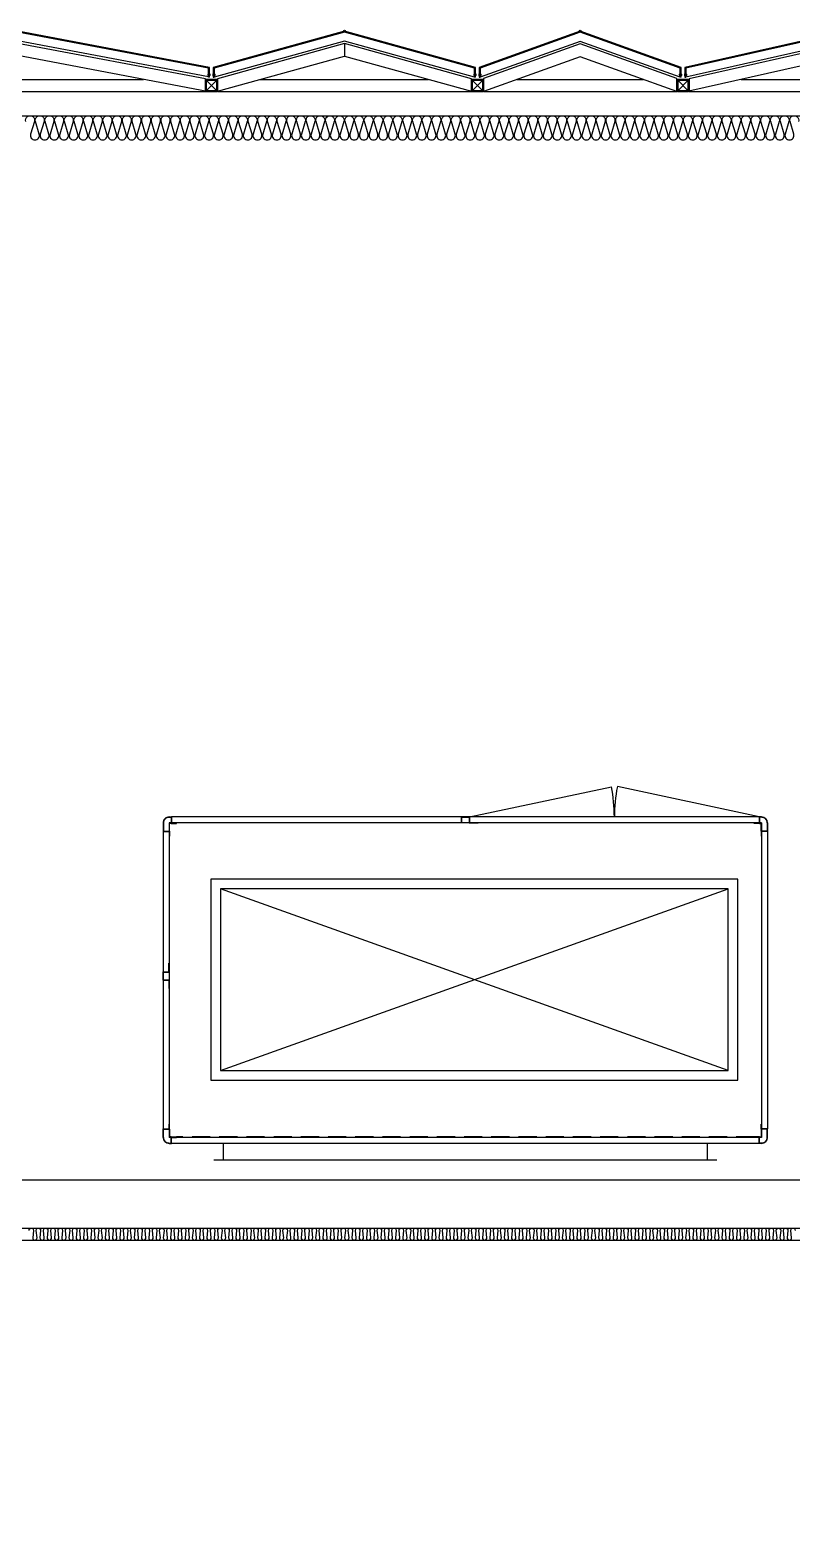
# Model space of a CAD drawing. Header units: millimetres. Extents: x -95754 to 177808, y 34455 to 150605.
# Drawn here: x 138054 to 141204, y 143240 to 149459 of the extents above; entities that cross this region are included whole.
import ezdxf

# ---------------------------------------------------------------- set-up
doc = ezdxf.new("R2010")
doc.units = ezdxf.units.MM
doc.header["$LTSCALE"] = 300
doc.linetypes.add('HID', pattern=[2.8, 1.8, -1])
doc.linetypes.add('HIDDEN', pattern=[0.375, 0.25, -0.125])
for name, color, linetype in [('6FIN', 6, 'Continuous'), ('A-ETC-기계', 253, 'Continuous'), ('A-WALL-D', 7, 'Continuous'), ('A-하지철물', 55, 'Continuous'), ('alucobond', 4, 'Continuous'), ('ISL', 251, 'Continuous'), ('mold', 4, 'Continuous'), ('SHEET', 6, 'Continuous')]:
    doc.layers.add(name, color=color, linetype=linetype)

# ---------------------------------------------------------------- blocks, each defined once
blk = doc.blocks.new('EX-1600')
at = {"layer": '6FIN', "elevation": 0}
for points in [[(3.2, 204.1), (46.8, 204.1, 0.414214), (50, 207.3), (50, 250.9, 0.414214), (46.8, 254.1), (3.2, 254.1, 0.414214), (0, 250.9), (0, 207.3, 0.414214)], [(1646.8, 204.1), (1603.2, 204.1, -0.414214), (1600, 207.3), (1600, 250.9, -0.414214), (1603.2, 254.1), (1646.8, 254.1, -0.414214), (1650, 250.9), (1650, 207.3, -0.414214)]]:
    blk.add_lwpolyline(points, format="xyb", close=True, dxfattribs=at)
at = {"layer": 'A-하지철물'}
for p, q in [((1600, 254.1), (50, 254.1)), ((1344, 204.1), (306, 204.1))]:
    blk.add_line(p, q, dxfattribs=at)
at = {"layer": 'A-하지철물', "elevation": 0}
for points in [[(41.9, 254.1), (825, 105.8), (1608.1, 254.1)], [(50, 204.1), (50, 201.6), (825, 55), (1600, 201.6), (1600, 204.1)]]:
    blk.add_lwpolyline(points, dxfattribs=at)
at = {"layer": 'A-하지철물'}
blk.add_circle((825, 4.1), 4.07, dxfattribs=at)
at = {"layer": 'alucobond', "color": 251, "linetype": 'HID', "ltscale": 10}
for p, q in [((31.5, 182.4), (31.5, 187.8)), ((32, 189.3), (32.5, 189.3)), ((32.5, 180.9), (32.5, 189.3)), ((38, 182.7), (38, 187.4)), ((39.5, 182.7), (39.5, 187.4)), ((1610.5, 182.7), (1610.5, 187.4)), ((1612, 182.7), (1612, 187.4)), ((1617.5, 180.9), (1617.5, 189.3)), ((1618, 189.3), (1617.5, 189.3)), ((1618.5, 182.4), (1618.5, 187.8)), ((30.2, 185.1), (41.5, 185.1)), ((31.5, 186.6), (39.5, 186.6)), ((31.5, 183.6), (39.5, 183.6)), ((32, 180.9), (32.5, 180.9)), ((1619.8, 185.1), (1608.5, 185.1)), ((1618.5, 186.6), (1610.5, 186.6)), ((1618.5, 183.6), (1610.5, 183.6)), ((1618, 180.9), (1617.5, 180.9))]:
    blk.add_line(p, q, dxfattribs=at)
at = {"layer": 'alucobond'}
for p, q in [((32.5, 195.1), (36.5, 195.1)), ((1617.5, 195.1), (1613.5, 195.1))]:
    blk.add_line(p, q, dxfattribs=at)
at = {"layer": 'alucobond', "color": 251, "linetype": 'HID', "ltscale": 10}
for points in [[(32, 189.3), (31.5, 187.8)], [(32, 180.9), (31.5, 182.4)]]:
    blk.add_lwpolyline(points, dxfattribs=at)
at = {"layer": 'alucobond', "elevation": 0}
for points in [[(32.5, 195.1), (32.5, 154.1), (825, 4.1), (1617.5, 154.1), (1617.5, 195.1)], [(36.5, 195.1), (36.5, 157.4), (825, 8.1), (1613.5, 157.4), (1613.5, 195.1)]]:
    blk.add_lwpolyline(points, dxfattribs=at)
at = {"layer": 'alucobond', "color": 251, "linetype": 'HID', "ltscale": 10, "elevation": 0}
for points in [[(36.5, 194), (825, 44.8), (1613.5, 194)], [(1618, 189.3), (1618.5, 187.8)], [(1618, 180.9), (1618.5, 182.4)]]:
    blk.add_lwpolyline(points, dxfattribs=at)
at = {"layer": 'alucobond', "color": 251, "linetype": 'HID', "ltscale": 10}
blk.add_lwpolyline([(39.5, 186.6, -0.666667), (39.5, 183.6, -1.5)], format="xyb", dxfattribs=at)
at = {"layer": 'alucobond', "color": 251, "linetype": 'HID', "ltscale": 10, "elevation": 0}
blk.add_lwpolyline([(1610.5, 186.6, 0.666667), (1610.5, 183.6, 1.5)], format="xyb", dxfattribs=at)
at = {"layer": 'alucobond', "color": 251, "linetype": 'HID', "ltscale": 10}
for centre, start, end in [((38.7, 187.4), 0, 180), ((1611.3, 187.4), 0, 180), ((38.7, 182.7), 180, 0), ((1611.3, 182.7), 180, 0)]:
    blk.add_arc(centre, 0.75, start, end, dxfattribs=at)
at = {"layer": 'mold', "color": 4}
blk.add_lwpolyline([(25, 204.1), (25, 202.6)], dxfattribs=at)
at = {"layer": 'mold', "color": 4, "elevation": 0}
blk.add_lwpolyline([(1625, 204.1), (1625, 202.6)], dxfattribs=at)
at = {"layer": 'SHEET', "color": 8}
for p, q in [((46.8, 250.9), (3.2, 207.3)), ((3.2, 250.9), (46.8, 207.3)), ((1603.2, 250.9), (1646.8, 207.3)), ((1646.8, 250.9), (1603.2, 207.3))]:
    blk.add_line(p, q, dxfattribs=at)
at = {"layer": 'SHEET', "color": 8, "elevation": 0}
for points in [[(3.2, 207.3), (46.8, 207.3), (46.8, 250.9), (3.2, 250.9)], [(1646.8, 207.3), (1603.2, 207.3), (1603.2, 250.9), (1646.8, 250.9)]]:
    blk.add_lwpolyline(points, close=True, dxfattribs=at)
blk = doc.blocks.new('EX-1100')
at = {"layer": '6FIN', "elevation": 0}
for points in [[(3.2, 204.1), (46.8, 204.1, 0.414214), (50, 207.3), (50, 250.9, 0.414214), (46.8, 254.1), (3.2, 254.1, 0.414214), (0, 250.9), (0, 207.3, 0.414214)], [(1146.8, 204.1), (1103.2, 204.1, -0.414214), (1100, 207.3), (1100, 250.9, -0.414214), (1103.2, 254.1), (1146.8, 254.1, -0.414214), (1150, 250.9), (1150, 207.3, -0.414214)]]:
    blk.add_lwpolyline(points, format="xyb", close=True, dxfattribs=at)
at = {"layer": 'A-하지철물'}
for p, q in [((1100, 254.1), (50, 254.1)), ((923.1, 204.1), (226.9, 204.1)), ((575, 55.9), (575, 107.8))]:
    blk.add_line(p, q, dxfattribs=at)
at = {"layer": 'A-하지철물', "elevation": 0}
blk.add_lwpolyline([(1100, 201.1), (1100, 253), (575, 107.8), (50, 253), (50, 201.1), (575, 55.9)], close=True, dxfattribs=at)
at = {"layer": 'A-하지철물'}
blk.add_circle((575, 4.1), 4.07, dxfattribs=at)
at = {"layer": 'alucobond', "color": 251, "linetype": 'HID', "ltscale": 10}
for p, q in [((31.5, 182.4), (31.5, 187.8)), ((32, 189.3), (32.5, 189.3)), ((32.5, 180.9), (32.5, 189.3)), ((38, 182.7), (38, 187.4)), ((39.5, 182.7), (39.5, 187.4)), ((1110.5, 182.7), (1110.5, 187.4)), ((1112, 182.7), (1112, 187.4)), ((1117.5, 180.9), (1117.5, 189.3)), ((1118, 189.3), (1117.5, 189.3)), ((1118.5, 182.4), (1118.5, 187.8)), ((30.2, 185.1), (41.5, 185.1)), ((31.5, 186.6), (39.5, 186.6)), ((31.5, 183.6), (39.5, 183.6)), ((32, 180.9), (32.5, 180.9)), ((1119.8, 185.1), (1108.5, 185.1)), ((1118.5, 186.6), (1110.5, 186.6)), ((1118.5, 183.6), (1110.5, 183.6)), ((1118, 180.9), (1117.5, 180.9))]:
    blk.add_line(p, q, dxfattribs=at)
at = {"layer": 'alucobond'}
for p, q in [((32.5, 195.1), (36.5, 195.1)), ((1117.5, 195.1), (1113.5, 195.1))]:
    blk.add_line(p, q, dxfattribs=at)
at = {"layer": 'alucobond', "color": 251, "linetype": 'HID', "ltscale": 10, "elevation": 0}
for points in [[(32, 189.3), (31.5, 187.8)], [(36.5, 194.5), (575, 45.6), (1113.5, 194.5)], [(1118, 189.3), (1118.5, 187.8)], [(32, 180.9), (31.5, 182.4)], [(1118, 180.9), (1118.5, 182.4)]]:
    blk.add_lwpolyline(points, dxfattribs=at)
at = {"layer": 'alucobond', "elevation": 0}
for points in [[(32.5, 195.1), (32.5, 154.1), (575, 4.1), (1117.5, 154.1), (1117.5, 195.1)], [(36.5, 195.1), (36.5, 157.1), (575, 8.2), (1113.5, 157.1), (1113.5, 195.1)], [(1113.5, 195.1), (1113.5, 157.2)]]:
    blk.add_lwpolyline(points, dxfattribs=at)
at = {"layer": 'alucobond', "color": 251, "linetype": 'HID', "ltscale": 10, "elevation": 0}
for points in [[(39.5, 186.6, -0.666667), (39.5, 183.6, -1.5)], [(1110.5, 186.6, 0.666667), (1110.5, 183.6, 1.5)]]:
    blk.add_lwpolyline(points, format="xyb", dxfattribs=at)
at = {"layer": 'alucobond', "color": 251, "linetype": 'HID', "ltscale": 10}
for centre, start, end in [((38.7, 187.4), 0, 180), ((1111.3, 187.4), 0, 180), ((38.7, 182.7), 180, 0), ((1111.3, 182.7), 180, 0)]:
    blk.add_arc(centre, 0.75, start, end, dxfattribs=at)
at = {"layer": 'mold', "color": 4, "elevation": 0}
for points in [[(25, 204.1), (25, 202.6)], [(1125, 204.1), (1125, 202.6)]]:
    blk.add_lwpolyline(points, dxfattribs=at)
at = {"layer": 'SHEET', "color": 8}
for p, q in [((46.8, 250.9), (3.2, 207.3)), ((3.2, 250.9), (46.8, 207.3)), ((1103.2, 250.9), (1146.8, 207.3)), ((1146.8, 250.9), (1103.2, 207.3))]:
    blk.add_line(p, q, dxfattribs=at)
at = {"layer": 'SHEET', "color": 8, "elevation": 0}
for points in [[(3.2, 207.3), (46.8, 207.3), (46.8, 250.9), (3.2, 250.9)], [(1146.8, 207.3), (1103.2, 207.3), (1103.2, 250.9), (1146.8, 250.9)]]:
    blk.add_lwpolyline(points, close=True, dxfattribs=at)
blk = doc.blocks.new('EX-850-1')
at = {"layer": '6FIN', "elevation": 0}
for points in [[(3.2, 204.1), (46.8, 204.1, 0.414214), (50, 207.3), (50, 250.9, 0.414214), (46.8, 254.1), (3.2, 254.1, 0.414214), (0, 250.9), (0, 207.3, 0.414214)], [(896.8, 204.1), (853.2, 204.1, -0.414214), (850, 207.3), (850, 250.9, -0.414214), (853.2, 254.1), (896.8, 254.1, -0.414214), (900, 250.9), (900, 207.3, -0.414214)]]:
    blk.add_lwpolyline(points, format="xyb", close=True, dxfattribs=at)
at = {"layer": 'A-하지철물'}
for p, q in [((850, 254.1), (50, 254.1)), ((710.9, 204.1), (189.1, 204.1))]:
    blk.add_line(p, q, dxfattribs=at)
at = {"layer": 'A-하지철물', "elevation": 0}
for points in [[(49.9, 254.1), (450, 110.3), (850.1, 254.1)], [(50, 204.1), (50, 200.9), (450, 57.2), (850, 200.9), (850, 204.1)]]:
    blk.add_lwpolyline(points, dxfattribs=at)
at = {"layer": 'A-하지철물'}
blk.add_circle((450, 4.1), 4.07, dxfattribs=at)
at = {"layer": 'alucobond', "color": 251, "linetype": 'HID', "ltscale": 10}
for p, q in [((31.5, 182.4), (31.5, 187.8)), ((32, 189.3), (32.5, 189.3)), ((32.5, 180.9), (32.5, 189.3)), ((38, 182.7), (38, 187.4)), ((39.5, 182.7), (39.5, 187.4)), ((860.5, 182.7), (860.5, 187.4)), ((862, 182.7), (862, 187.4)), ((867.5, 180.9), (867.5, 189.3)), ((868, 189.3), (867.5, 189.3)), ((868.5, 182.4), (868.5, 187.8)), ((30.2, 185.1), (41.5, 185.1)), ((31.5, 186.6), (39.5, 186.6)), ((31.5, 183.6), (39.5, 183.6)), ((32, 180.9), (32.5, 180.9)), ((869.8, 185.1), (858.5, 185.1)), ((868.5, 186.6), (860.5, 186.6)), ((868.5, 183.6), (860.5, 183.6)), ((868, 180.9), (867.5, 180.9))]:
    blk.add_line(p, q, dxfattribs=at)
at = {"layer": 'alucobond'}
for p, q in [((32.5, 195.1), (36.5, 195.1)), ((867.5, 195.1), (863.5, 195.1))]:
    blk.add_line(p, q, dxfattribs=at)
at = {"layer": 'alucobond', "color": 251, "linetype": 'HID', "ltscale": 10}
for points in [[(32, 189.3), (31.5, 187.8)], [(868, 189.3), (868.5, 187.8)], [(32, 180.9), (31.5, 182.4)], [(868, 180.9), (868.5, 182.4)]]:
    blk.add_lwpolyline(points, dxfattribs=at)
at = {"layer": 'alucobond', "elevation": 0}
for points in [[(32.5, 195.1), (32.5, 154.1), (450, 4.1), (867.5, 154.1), (867.5, 195.1)], [(36.5, 195.1), (36.5, 156.9), (450, 8.3), (863.5, 156.9), (863.5, 195.1)]]:
    blk.add_lwpolyline(points, dxfattribs=at)
at = {"layer": 'alucobond', "color": 251, "linetype": 'HID', "ltscale": 10, "elevation": 0}
blk.add_lwpolyline([(36.5, 195.1), (450, 46.6), (863.5, 195.1)], dxfattribs=at)
at = {"layer": 'alucobond', "color": 251, "linetype": 'HID', "ltscale": 10}
for points in [[(39.5, 186.6, -0.666667), (39.5, 183.6, -1.5)], [(860.5, 186.6, 0.666667), (860.5, 183.6, 1.5)]]:
    blk.add_lwpolyline(points, format="xyb", dxfattribs=at)
for centre, start, end in [((38.7, 187.4), 0, 180), ((861.3, 187.4), 0, 180), ((38.7, 182.7), 180, 0), ((861.3, 182.7), 180, 0)]:
    blk.add_arc(centre, 0.75, start, end, dxfattribs=at)
at = {"layer": 'mold', "color": 4}
for points in [[(25, 204.1), (25, 202.6)], [(875, 204.1), (875, 202.6)]]:
    blk.add_lwpolyline(points, dxfattribs=at)
at = {"layer": 'SHEET', "color": 8}
for p, q in [((46.8, 250.9), (3.2, 207.3)), ((3.2, 250.9), (46.8, 207.3)), ((853.2, 250.9), (896.8, 207.3)), ((896.8, 250.9), (853.2, 207.3))]:
    blk.add_line(p, q, dxfattribs=at)
at = {"layer": 'SHEET', "color": 8, "elevation": 0}
for points in [[(3.2, 207.3), (46.8, 207.3), (46.8, 250.9), (3.2, 250.9)], [(896.8, 207.3), (853.2, 207.3), (853.2, 250.9), (896.8, 250.9)]]:
    blk.add_lwpolyline(points, close=True, dxfattribs=at)
blk = doc.blocks.new('EX-1350')
at = {"layer": '6FIN', "elevation": 0}
for points in [[(3.2, 204.1), (46.8, 204.1, 0.414214), (50, 207.3), (50, 250.9, 0.414214), (46.8, 254.1), (3.2, 254.1, 0.414214), (0, 250.9), (0, 207.3, 0.414214)], [(1396.8, 204.1), (1353.2, 204.1, -0.414214), (1350, 207.3), (1350, 250.9, -0.414214), (1353.2, 254.1), (1396.8, 254.1, -0.414214), (1400, 250.9), (1400, 207.3, -0.414214)]]:
    blk.add_lwpolyline(points, format="xyb", close=True, dxfattribs=at)
at = {"layer": 'A-하지철물'}
for p, q in [((1350, 254.1), (50, 254.1)), ((1133.9, 204.1), (266.1, 204.1))]:
    blk.add_line(p, q, dxfattribs=at)
at = {"layer": 'A-하지철물', "elevation": 0}
for points in [[(49.7, 252.7), (700, 106.6), (1350.3, 252.7)], [(50, 254.1), (50, 201.4), (700, 55.3), (1350, 201.4), (1350, 254.1)]]:
    blk.add_lwpolyline(points, dxfattribs=at)
at = {"layer": 'A-하지철물'}
blk.add_circle((700, 4.1), 4.07, dxfattribs=at)
at = {"layer": 'alucobond', "color": 251, "linetype": 'HID', "ltscale": 10}
for p, q in [((31.5, 182.4), (31.5, 187.8)), ((32, 189.3), (32.5, 189.3)), ((32.5, 180.9), (32.5, 189.3)), ((38, 182.7), (38, 187.4)), ((39.5, 182.7), (39.5, 187.4)), ((1360.5, 182.7), (1360.5, 187.4)), ((1362, 182.7), (1362, 187.4)), ((1367.5, 180.9), (1367.5, 189.3)), ((1368, 189.3), (1367.5, 189.3)), ((1368.5, 182.4), (1368.5, 187.8)), ((30.2, 185.1), (41.5, 185.1)), ((31.5, 186.6), (39.5, 186.6)), ((31.5, 183.6), (39.5, 183.6)), ((32, 180.9), (32.5, 180.9)), ((1369.8, 185.1), (1358.5, 185.1)), ((1368.5, 186.6), (1360.5, 186.6)), ((1368.5, 183.6), (1360.5, 183.6)), ((1368, 180.9), (1367.5, 180.9))]:
    blk.add_line(p, q, dxfattribs=at)
at = {"layer": 'alucobond'}
for p, q in [((32.5, 195.1), (36.5, 195.1)), ((1367.5, 195.1), (1363.5, 195.1))]:
    blk.add_line(p, q, dxfattribs=at)
at = {"layer": 'alucobond', "color": 251, "linetype": 'HID', "ltscale": 10, "elevation": 0}
for points in [[(32, 189.3), (31.5, 187.8)], [(36.5, 194.2), (700, 45.1), (1363.5, 194.2)], [(1368, 189.3), (1368.5, 187.8)], [(32, 180.9), (31.5, 182.4)], [(1368, 180.9), (1368.5, 182.4)]]:
    blk.add_lwpolyline(points, dxfattribs=at)
at = {"layer": 'alucobond', "elevation": 0}
for points in [[(32.5, 195.1), (32.5, 154.1), (700, 4.1), (1367.5, 154.1), (1367.5, 195.1)], [(36.5, 195.1), (36.5, 157.3), (700, 8.2), (1363.5, 157.3), (1363.5, 195.1)]]:
    blk.add_lwpolyline(points, dxfattribs=at)
at = {"layer": 'alucobond', "color": 251, "linetype": 'HID', "ltscale": 10, "elevation": 0}
for points in [[(39.5, 186.6, -0.666667), (39.5, 183.6, -1.5)], [(1360.5, 186.6, 0.666667), (1360.5, 183.6, 1.5)]]:
    blk.add_lwpolyline(points, format="xyb", dxfattribs=at)
at = {"layer": 'alucobond', "color": 251, "linetype": 'HID', "ltscale": 10}
for centre, start, end in [((38.7, 187.4), 0, 180), ((1361.3, 187.4), 0, 180), ((38.7, 182.7), 180, 0), ((1361.3, 182.7), 180, 0)]:
    blk.add_arc(centre, 0.75, start, end, dxfattribs=at)
at = {"layer": 'mold', "color": 4, "elevation": 0}
for points in [[(25, 204.1), (25, 202.6)], [(1375, 204.1), (1375, 202.6)]]:
    blk.add_lwpolyline(points, dxfattribs=at)
at = {"layer": 'SHEET', "color": 8}
for p, q in [((46.8, 250.9), (3.2, 207.3)), ((3.2, 250.9), (46.8, 207.3)), ((1353.2, 250.9), (1396.8, 207.3)), ((1396.8, 250.9), (1353.2, 207.3))]:
    blk.add_line(p, q, dxfattribs=at)
at = {"layer": 'SHEET', "color": 8, "elevation": 0}
for points in [[(3.2, 207.3), (46.8, 207.3), (46.8, 250.9), (3.2, 250.9)], [(1396.8, 207.3), (1353.2, 207.3), (1353.2, 250.9), (1396.8, 250.9)]]:
    blk.add_lwpolyline(points, close=True, dxfattribs=at)
blk = doc.blocks.new('A$C7EEB4B3A')
at = {"color": 0, "linetype": 'HIDDEN'}
for p, q in [((36.2, 25), (0, 25)), ((0, 25), (0, 23.8)), ((36.2, 1.2), (36.2, 25)), ((36.2, 1.2), (68.8, 1.2)), ((68.8, 1.2), (68.8, 25)), ((68.8, 25), (105, 25)), ((105, 25), (105, 23.8))]:
    blk.add_line(p, q, dxfattribs=at)
at = {"color": 0}
for p, q in [((35, 23.8), (0, 23.8)), ((35, 0), (35, 23.8)), ((35, 0), (70, 0)), ((70, 0), (70, 23.8)), ((70, 23.8), (105, 23.8))]:
    blk.add_line(p, q, dxfattribs=at)
blk = doc.blocks.new('G$C2C1B598D')
at = {"color": 0}
for p, q in [((-1040, 70), (1040, 70)), ((-1000, 0), (-1000, 70)), ((1000, 70), (1000, 0)), ((-1225, 0), (-1215, 0)), ((-1215, 0), (-1215, -25)), ((-1215, 0), (1215, 0)), ((-1040, 0), (1040, 0)), ((1225, 0), (1215, 0)), ((1215, 0), (1215, -25)), ((-1250, -25), (-1250, -60)), ((-1250, -60), (-1225, -60)), ((-1250, -1290.1), (-1250, -60)), ((-1225, -60), (-1225, -80)), ((-1215, -25), (-1195, -25)), ((1215, -25), (1195, -25)), ((1250, -60), (1225, -60)), ((1225, -60), (1225, -80)), ((1250, -25), (1250, -60)), ((1250, -1290.1), (1250, -60)), ((-1127.5, -262.1), (-1127.5, -1092.1)), ((1052.5, -262.1), (-1127.5, -262.1)), ((-1087.5, -302.1), (-1087.5, -1052.1)), ((-1087.5, -302.1), (1012.5, -1052.1)), ((1012.5, -302.1), (-1087.5, -1052.1)), ((1012.5, -302.1), (-1087.5, -302.1)), ((1012.5, -1052.1), (1012.5, -302.1)), ((1052.5, -1092.1), (1052.5, -262.1)), ((-1087.5, -1052.1), (1012.5, -1052.1)), ((-1127.5, -1092.1), (1052.5, -1092.1)), ((-1250, -1325.1), (-1250, -1290.1)), ((-1250, -1290.1), (-1225, -1290.1)), ((-1225, -1290.1), (-1225, -1270.1)), ((1225, -1290.1), (1225, -1270.1)), ((1250, -1290.1), (1225, -1290.1)), ((1250, -1325.1), (1250, -1290.1)), ((-1225, -1350.1), (-1215, -1350.1)), ((-1215, -1350.1), (-1215, -1325.1)), ((-1215, -1325.1), (-1195, -1325.1)), ((-1215, -1350.1), (1215, -1350.1)), ((1215, -1325.1), (1195, -1325.1)), ((1215, -1350.1), (1215, -1325.1)), ((1225, -1350.1), (1215, -1350.1))]:
    blk.add_line(p, q, dxfattribs=at)
at = {"color": 0, "linetype": 'HIDDEN'}
for p, q in [((-1248.4, -25), (-1248.4, -58.4)), ((-1248.4, -58.4), (-1223.4, -58.4)), ((-1225, -1.6), (-1216.6, -1.6)), ((-1223.4, -58.4), (-1223.4, -80)), ((-1216.6, -1.6), (-1216.6, -26.6)), ((-1216.6, -26.6), (-1195, -26.6)), ((-1195, -26.6), (-1195, -25)), ((-1195, -26.6), (1195, -26.6)), ((1195, -26.6), (1195, -25)), ((1216.6, -26.6), (1195, -26.6)), ((1225, -1.6), (1216.6, -1.6)), ((1216.6, -1.6), (1216.6, -26.6)), ((1248.4, -58.4), (1223.4, -58.4)), ((1223.4, -58.4), (1223.4, -80)), ((1248.4, -25), (1248.4, -58.4)), ((-1223.4, -80), (-1225, -80)), ((1223.4, -80), (1225, -80)), ((-1248.4, -1325.1), (-1248.4, -1291.7)), ((-1248.4, -1291.7), (-1223.4, -1291.7)), ((-1223.4, -1270.1), (-1225, -1270.1)), ((-1223.4, -1291.7), (-1223.4, -1270.1)), ((1223.4, -1291.7), (1223.4, -1270.1)), ((1223.4, -1270.1), (1225, -1270.1)), ((1248.4, -1291.7), (1223.4, -1291.7)), ((1248.4, -1325.1), (1248.4, -1291.7)), ((-1225, -1348.5), (-1216.6, -1348.5)), ((-1216.6, -1348.5), (-1216.6, -1323.5)), ((-1216.6, -1323.5), (-1195, -1323.5)), ((-1195, -1323.5), (-1195, -1325.1)), ((1216.6, -1323.5), (1195, -1323.5)), ((1195, -1323.5), (1195, -1325.1)), ((1216.6, -1348.5), (1216.6, -1323.5)), ((1225, -1348.5), (1216.6, -1348.5))]:
    blk.add_line(p, q, dxfattribs=at)
at = {"color": 0, "linetype": 'Continuous'}
for p, q in [((-1225, -1325.1), (-1225, -25)), ((-1225, -25), (1225, -25)), ((1225, -1325.1), (1225, -25)), ((-1225, -1325.1), (1225, -1325.1)), ((-1215, -1350.1), (-628.6, -1475.3)), ((-17.5, -1350), (-603.9, -1475.2))]:
    blk.add_line(p, q, dxfattribs=at)
at = {"color": 0, "linetype": 'ByBlock'}
for p, q in [((-1223.4, -58.4), (-1223.4, -26.6)), ((-1216.6, -26.6), (-1223.4, -26.6)), ((1216.6, -26.6), (1223.4, -26.6)), ((1223.4, -58.4), (1223.4, -26.6)), ((-1223.4, -1291.7), (-1223.4, -1323.5)), ((1223.4, -1291.7), (1223.4, -1323.5)), ((-1216.6, -1323.5), (-1223.4, -1323.5)), ((1216.6, -1323.5), (1223.4, -1323.5))]:
    blk.add_line(p, q, dxfattribs=at)
at = {"color": 0}
for centre, start, end in [((-1225, -25), 90, 180), ((1225, -25), 0, 90), ((-1225, -1325.1), 180, 270), ((1225, -1325.1), 270, 0)]:
    blk.add_arc(centre, 25, start, end, dxfattribs=at)
at = {"color": 0, "linetype": 'HIDDEN'}
for centre, start, end in [((-1225, -25), 90, 180.00287), ((1225, -25), 359.99713, 90), ((-1225, -1325.1), 179.99713, 270), ((1225, -1325.1), 270, 0.00287)]:
    blk.add_arc(centre, 23.4, start, end, dxfattribs=at)
at = {"color": 0, "linetype": 'Continuous'}
for centre, start, end in [((-1258.2, -1350.1), 348.75274, 0.00458), ((25.7, -1350), 179.99542, 191.24726)]:
    blk.add_arc(centre, 641.9, start, end, dxfattribs=at)
at = {"color": 0, "xscale": -1, "rotation": 89.99999999999997}
blk.add_blockref('A$C7EEB4B3A', (1250, -639.9), dxfattribs=at)
at = {"color": 0, "xscale": -1}
blk.add_blockref('A$C7EEB4B3A', (52.5, -1350.1), dxfattribs=at)
blk = doc.blocks.new('4F_기계장비')
at = {"layer": 'A-ETC-기계', "rotation": 180}
blk.add_blockref('G$C2C1B598D', (47300, -3750), dxfattribs=at)

msp = doc.modelspace()

# ---------------------------------------------------------------- linework, layer by layer
at = {"layer": 'A-WALL-D'}
for p, q in [((135353.6, 144705), (144953.6, 144705)), ((135353.6, 144505), (144953.6, 144505))]:
    msp.add_line(p, q, dxfattribs=at)
at = {"layer": 'ISL', "elevation": 0}
for points in [[(101753.6, 149105), (168578.6, 149105)], [(134903.6, 143240), (134903.6, 143455), (135403.6, 143455), (135403.6, 144455), (144903.6, 144455), (144903.6, 143455), (146203.6, 143455), (146203.6, 144455), (155703.6, 144455), (155703.6, 143455), (157003.6, 143455), (157003.6, 144455), (166503.6, 144455), (166503.6, 143455), (167503.6, 143455), (167503.6, 143240)]]:
    msp.add_lwpolyline(points, dxfattribs=at)
for points in [[(138036.2, 149080.8, -1.372593), (138071.5, 149080.8), (138056.2, 149029.3, 0.509267), (138073.9, 149005, 0.509267), (138091.5, 149029.3), (138076.2, 149080.8, -1.372593), (138111.5, 149080.8), (138096.2, 149029.3, 0.509267), (138113.9, 149005, 0.509267), (138131.5, 149029.3), (138116.2, 149080.8, -1.372593), (138151.5, 149080.8), (138136.2, 149029.3, 0.509267), (138153.9, 149005, 0.509267), (138171.5, 149029.3), (138156.2, 149080.8, -1.372593), (138191.5, 149080.8), (138176.2, 149029.3, 0.509267), (138193.9, 149005, 0.509267), (138211.5, 149029.3), (138196.2, 149080.8, -1.372593), (138231.5, 149080.8), (138216.2, 149029.3, 0.509267), (138233.9, 149005, 0.509267), (138251.5, 149029.3), (138236.2, 149080.8, -1.372593), (138271.5, 149080.8), (138256.2, 149029.3, 0.509267), (138273.9, 149005, 0.509267), (138291.5, 149029.3), (138276.2, 149080.8, -1.372593), (138311.5, 149080.8), (138296.2, 149029.3, 0.509267), (138313.9, 149005, 0.509267), (138331.5, 149029.3), (138316.2, 149080.8, -1.372593), (138351.5, 149080.8), (138336.2, 149029.3, 0.509267), (138353.9, 149005, 0.509267), (138371.5, 149029.3), (138356.2, 149080.8, -1.372593), (138391.5, 149080.8), (138376.2, 149029.3, 0.509267), (138393.9, 149005, 0.509267), (138411.5, 149029.3), (138396.2, 149080.8, -1.372593), (138431.5, 149080.8), (138416.2, 149029.3, 0.509267), (138433.9, 149005, 0.509267), (138451.5, 149029.3), (138436.2, 149080.8, -1.372593), (138471.5, 149080.8), (138456.2, 149029.3, 0.509267), (138473.9, 149005, 0.509267), (138491.5, 149029.3), (138476.2, 149080.8, -1.372593), (138511.5, 149080.8), (138496.2, 149029.3, 0.509267), (138513.9, 149005, 0.509267), (138531.5, 149029.3), (138516.2, 149080.8, -1.372593), (138551.5, 149080.8), (138536.2, 149029.3, 0.509267), (138553.9, 149005, 0.509267), (138571.5, 149029.3), (138556.2, 149080.8, -1.372593), (138591.5, 149080.8), (138576.2, 149029.3, 0.509267), (138593.9, 149005, 0.509267), (138611.5, 149029.3), (138596.2, 149080.8, -1.372593), (138631.5, 149080.8), (138616.2, 149029.3, 0.509267), (138633.9, 149005, 0.509267), (138651.6, 149029.3), (138636.2, 149080.8, -1.372593), (138671.6, 149080.8), (138656.2, 149029.3, 0.509267), (138673.9, 149005, 0.509267), (138691.6, 149029.3), (138676.2, 149080.8, -1.372593), (138711.6, 149080.8), (138696.2, 149029.3, 0.509267), (138713.9, 149005, 0.509267), (138731.6, 149029.3), (138716.2, 149080.8, -1.372593), (138751.6, 149080.8), (138736.2, 149029.3, 0.509267), (138753.9, 149005, 0.509267), (138771.6, 149029.3), (138756.2, 149080.8, -1.372593), (138791.6, 149080.8), (138776.2, 149029.3, 0.509267), (138793.9, 149005, 0.509267), (138811.6, 149029.3), (138796.2, 149080.8, -1.372593), (138831.6, 149080.8), (138816.2, 149029.3, 0.509267), (138833.9, 149005, 0.509267), (138851.6, 149029.3), (138836.2, 149080.8, -1.372593), (138871.6, 149080.8), (138856.2, 149029.3, 0.509267), (138873.9, 149005, 0.509267), (138891.6, 149029.3), (138876.2, 149080.8, -1.372593), (138911.6, 149080.8), (138896.2, 149029.3, 0.509267), (138913.9, 149005, 0.509267), (138931.6, 149029.3), (138916.2, 149080.8, -1.372593), (138951.6, 149080.8), (138936.2, 149029.3, 0.509267), (138953.9, 149005, 0.509267), (138971.6, 149029.3), (138956.2, 149080.8, -1.372593), (138991.6, 149080.8), (138976.2, 149029.3, 0.509267), (138993.9, 149005, 0.509267), (139011.6, 149029.3), (138996.2, 149080.8, -1.372593), (139031.6, 149080.8), (139016.2, 149029.3, 0.509267), (139033.9, 149005, 0.509267), (139051.6, 149029.3), (139036.2, 149080.8, -1.372593), (139071.6, 149080.8), (139056.2, 149029.3, 0.509267), (139073.9, 149005, 0.509267), (139091.6, 149029.3), (139076.2, 149080.8, -1.372593), (139111.6, 149080.8), (139096.2, 149029.3, 0.509267), (139113.9, 149005, 0.509267), (139131.6, 149029.3), (139116.2, 149080.8, -1.372593), (139151.6, 149080.8), (139136.2, 149029.3, 0.509267), (139153.9, 149005, 0.509267), (139171.6, 149029.3), (139156.2, 149080.8, -1.372593), (139191.6, 149080.8), (139176.2, 149029.3, 0.509267), (139193.9, 149005, 0.509267), (139211.6, 149029.3), (139196.2, 149080.8, -1.372593), (139231.6, 149080.8), (139216.2, 149029.3, 0.509267), (139233.9, 149005, 0.509267), (139251.6, 149029.3), (139236.2, 149080.8, -1.372593), (139271.6, 149080.8), (139256.2, 149029.3, 0.509267), (139273.9, 149005, 0.509267), (139291.6, 149029.3), (139276.2, 149080.8, -1.372593), (139311.6, 149080.8), (139296.2, 149029.3, 0.509267), (139313.9, 149005, 0.509267), (139331.6, 149029.3), (139316.2, 149080.8, -1.372593), (139351.6, 149080.8), (139336.2, 149029.3, 0.509267), (139353.9, 149005, 0.509267), (139371.6, 149029.3), (139356.2, 149080.8, -1.372593), (139391.6, 149080.8), (139376.2, 149029.3, 0.509267), (139393.9, 149005, 0.509267), (139411.6, 149029.3), (139396.2, 149080.8, -1.372593), (139431.6, 149080.8), (139416.2, 149029.3, 0.509267), (139433.9, 149005, 0.509267), (139451.6, 149029.3), (139436.2, 149080.8, -1.372593), (139471.6, 149080.8), (139456.2, 149029.3, 0.509267), (139473.9, 149005, 0.509267), (139491.6, 149029.3), (139476.2, 149080.8, -1.372593), (139511.6, 149080.8), (139496.2, 149029.3, 0.509267), (139513.9, 149005, 0.509267), (139531.6, 149029.3), (139516.2, 149080.8, -1.372593), (139551.6, 149080.8), (139536.2, 149029.3, 0.509267), (139553.9, 149005, 0.509267), (139571.6, 149029.3), (139556.2, 149080.8, -1.372593), (139591.6, 149080.8), (139576.2, 149029.3, 0.509267), (139593.9, 149005, 0.509267), (139611.6, 149029.3), (139596.2, 149080.8, -1.372593), (139631.6, 149080.8), (139616.2, 149029.3, 0.509267), (139633.9, 149005, 0.509267), (139651.6, 149029.3), (139636.2, 149080.8, -1.372593), (139671.6, 149080.8), (139656.2, 149029.3, 0.509267), (139673.9, 149005, 0.509267), (139691.6, 149029.3), (139676.2, 149080.8, -1.372593), (139711.6, 149080.8), (139696.2, 149029.3, 0.509267), (139713.9, 149005, 0.509267), (139731.6, 149029.3), (139716.2, 149080.8, -1.372593), (139751.6, 149080.8), (139736.2, 149029.3, 0.509267), (139753.9, 149005, 0.509267), (139771.6, 149029.3), (139756.2, 149080.8, -1.372593), (139791.6, 149080.8), (139776.2, 149029.3, 0.509267), (139793.9, 149005, 0.509267), (139811.6, 149029.3), (139796.2, 149080.8, -1.372593), (139831.6, 149080.8), (139816.2, 149029.3, 0.509267), (139833.9, 149005, 0.509267), (139851.6, 149029.3), (139836.2, 149080.8, -1.372593), (139871.6, 149080.8), (139856.2, 149029.3, 0.509267), (139873.9, 149005, 0.509267), (139891.6, 149029.3), (139876.2, 149080.8, -1.372593), (139911.6, 149080.8), (139896.2, 149029.3, 0.509267), (139913.9, 149005, 0.509267), (139931.6, 149029.3), (139916.2, 149080.8, -1.372593), (139951.6, 149080.8), (139936.2, 149029.3, 0.509267), (139953.9, 149005, 0.509267), (139971.6, 149029.3), (139956.2, 149080.8, -1.372593), (139991.6, 149080.8), (139976.2, 149029.3, 0.509267), (139993.9, 149005, 0.509267), (140011.6, 149029.3), (139996.2, 149080.8, -1.372593), (140031.6, 149080.8), (140016.2, 149029.3, 0.509267), (140033.9, 149005, 0.509267), (140051.6, 149029.3), (140036.2, 149080.8, -1.372593), (140071.6, 149080.8), (140056.2, 149029.3, 0.509267), (140073.9, 149005, 0.509267), (140091.6, 149029.3), (140076.2, 149080.8, -1.372593), (140111.6, 149080.8), (140096.2, 149029.3, 0.509267), (140113.9, 149005, 0.509267), (140131.6, 149029.3), (140116.2, 149080.8, -1.372593), (140151.6, 149080.8), (140136.2, 149029.3, 0.509267), (140153.9, 149005, 0.509267), (140171.6, 149029.3), (140156.2, 149080.8, -1.372593), (140191.6, 149080.8), (140176.2, 149029.3, 0.509267), (140193.9, 149005, 0.509267), (140211.6, 149029.3), (140196.2, 149080.8, -1.372593), (140231.6, 149080.8), (140216.2, 149029.3, 0.509267), (140233.9, 149005, 0.509267), (140251.6, 149029.3), (140236.2, 149080.8, -1.372593), (140271.6, 149080.8), (140256.2, 149029.3, 0.509267), (140273.9, 149005, 0.509267), (140291.6, 149029.3), (140276.2, 149080.8, -1.372593), (140311.6, 149080.8), (140296.2, 149029.3, 0.509267), (140313.9, 149005, 0.509267), (140331.6, 149029.3), (140316.2, 149080.8, -1.372593), (140351.6, 149080.8), (140336.2, 149029.3, 0.509267), (140353.9, 149005, 0.509267), (140371.6, 149029.3), (140356.2, 149080.8, -1.372593), (140391.6, 149080.8), (140376.2, 149029.3, 0.509267), (140393.9, 149005, 0.509267), (140411.6, 149029.3), (140396.2, 149080.8, -1.372593), (140431.6, 149080.8), (140416.2, 149029.3, 0.509267), (140433.9, 149005, 0.509267), (140451.6, 149029.3), (140436.2, 149080.8, -1.372593), (140471.6, 149080.8), (140456.2, 149029.3, 0.509267), (140473.9, 149005, 0.509267), (140491.6, 149029.3), (140476.2, 149080.8, -1.372593), (140511.6, 149080.8), (140496.2, 149029.3, 0.509267), (140513.9, 149005, 0.509267), (140531.6, 149029.3), (140516.2, 149080.8, -1.372593), (140551.6, 149080.8), (140536.2, 149029.3, 0.509267), (140553.9, 149005, 0.509267), (140571.6, 149029.3), (140556.2, 149080.8, -1.372593), (140591.6, 149080.8), (140576.2, 149029.3, 0.509267), (140593.9, 149005, 0.509267), (140611.6, 149029.3), (140596.2, 149080.8, -1.372593), (140631.6, 149080.8), (140616.2, 149029.3, 0.509267), (140633.9, 149005, 0.509267), (140651.6, 149029.3), (140636.2, 149080.8, -1.372593), (140671.6, 149080.8), (140656.2, 149029.3, 0.509267), (140673.9, 149005, 0.509267), (140691.6, 149029.3), (140676.2, 149080.8, -1.372593), (140711.6, 149080.8), (140696.2, 149029.3, 0.509267), (140713.9, 149005, 0.509267), (140731.6, 149029.3), (140716.2, 149080.8, -1.372593), (140751.6, 149080.8), (140736.2, 149029.3, 0.509267), (140753.9, 149005, 0.509267), (140771.6, 149029.3), (140756.2, 149080.8, -1.372593), (140791.6, 149080.8), (140776.2, 149029.3, 0.509267), (140793.9, 149005, 0.509267), (140811.6, 149029.3), (140796.2, 149080.8, -1.372593), (140831.6, 149080.8), (140816.2, 149029.3, 0.509267), (140833.9, 149005, 0.509267), (140851.6, 149029.3), (140836.2, 149080.8, -1.372593), (140871.6, 149080.8), (140856.2, 149029.3, 0.509267), (140873.9, 149005, 0.509267), (140891.6, 149029.3), (140876.2, 149080.8, -1.372593), (140911.6, 149080.8), (140896.2, 149029.3, 0.509267), (140913.9, 149005, 0.509267), (140931.6, 149029.3), (140916.2, 149080.8, -1.372593), (140951.6, 149080.8), (140936.2, 149029.3, 0.509267), (140953.9, 149005, 0.509267), (140971.6, 149029.3), (140956.2, 149080.8, -1.372593), (140991.6, 149080.8), (140976.2, 149029.3, 0.509267), (140993.9, 149005, 0.509267), (141011.6, 149029.3), (140996.2, 149080.8, -1.372593), (141031.6, 149080.8), (141016.2, 149029.3, 0.509267), (141033.9, 149005, 0.509267), (141051.6, 149029.3), (141036.2, 149080.8, -1.372593), (141071.6, 149080.8), (141056.2, 149029.3, 0.509267), (141073.9, 149005, 0.509267), (141091.6, 149029.3), (141076.2, 149080.8, -1.372593), (141111.6, 149080.8), (141096.2, 149029.3, 0.509267), (141113.9, 149005, 0.509267), (141131.6, 149029.3), (141116.2, 149080.8, -1.372593), (141151.6, 149080.8), (141136.2, 149029.3, 0.509267), (141153.9, 149005, 0.509267), (141171.6, 149029.3), (141156.2, 149080.8, -1.372593), (141191.6, 149080.8), (141176.2, 149029.3, 0.509267), (141193.9, 149005, 0.509267), (141211.6, 149029.3), (141196.2, 149080.8, -1.372593), (141231.6, 149080.8)], [(138049.6, 144495, -1.108889), (138067.6, 144495), (138064.6, 144465, 0.44469), (138073.6, 144455, 0.44469), (138082.6, 144465), (138079.6, 144495, -1.108889), (138097.6, 144495), (138094.6, 144465, 0.44469), (138103.6, 144455, 0.44469), (138112.6, 144465), (138109.6, 144495, -1.108889), (138127.6, 144495), (138124.6, 144465, 0.44469), (138133.6, 144455, 0.44469), (138142.6, 144465), (138139.6, 144495, -1.108889), (138157.6, 144495), (138154.6, 144465, 0.44469), (138163.6, 144455, 0.44469), (138172.6, 144465), (138169.6, 144495, -1.108889), (138187.6, 144495), (138184.6, 144465, 0.44469), (138193.6, 144455, 0.44469), (138202.6, 144465), (138199.6, 144495, -1.108889), (138217.6, 144495), (138214.6, 144465, 0.44469), (138223.6, 144455, 0.44469), (138232.6, 144465), (138229.6, 144495, -1.108889), (138247.6, 144495), (138244.6, 144465, 0.44469), (138253.6, 144455, 0.44469), (138262.6, 144465), (138259.6, 144495, -1.108889), (138277.6, 144495), (138274.6, 144465, 0.44469), (138283.6, 144455, 0.44469), (138292.6, 144465), (138289.6, 144495, -1.108889), (138307.6, 144495), (138304.6, 144465, 0.44469), (138313.6, 144455, 0.44469), (138322.6, 144465), (138319.6, 144495, -1.108889), (138337.6, 144495), (138334.6, 144465, 0.44469), (138343.6, 144455, 0.44469), (138352.6, 144465), (138349.6, 144495, -1.108889), (138367.6, 144495), (138364.6, 144465, 0.44469), (138373.6, 144455, 0.44469), (138382.6, 144465), (138379.6, 144495, -1.108889), (138397.6, 144495), (138394.6, 144465, 0.44469), (138403.6, 144455, 0.44469), (138412.6, 144465), (138409.6, 144495, -1.108889), (138427.6, 144495), (138424.6, 144465, 0.44469), (138433.6, 144455, 0.44469), (138442.6, 144465), (138439.6, 144495, -1.108889), (138457.6, 144495), (138454.6, 144465, 0.44469), (138463.6, 144455, 0.44469), (138472.6, 144465), (138469.6, 144495, -1.108889), (138487.6, 144495), (138484.6, 144465, 0.44469), (138493.6, 144455, 0.44469), (138502.6, 144465), (138499.6, 144495, -1.108889), (138517.6, 144495), (138514.6, 144465, 0.44469), (138523.6, 144455, 0.44469), (138532.6, 144465), (138529.6, 144495, -1.108889), (138547.6, 144495), (138544.6, 144465, 0.44469), (138553.6, 144455, 0.44469), (138562.6, 144465), (138559.6, 144495, -1.108889), (138577.6, 144495), (138574.6, 144465, 0.44469), (138583.6, 144455, 0.44469), (138592.6, 144465), (138589.6, 144495, -1.108889), (138607.6, 144495), (138604.6, 144465, 0.44469), (138613.6, 144455, 0.44469), (138622.6, 144465), (138619.6, 144495, -1.108889), (138637.6, 144495), (138634.6, 144465, 0.44469), (138643.6, 144455, 0.44469), (138652.6, 144465), (138649.6, 144495, -1.108889), (138667.6, 144495), (138664.6, 144465, 0.44469), (138673.6, 144455, 0.44469), (138682.6, 144465), (138679.6, 144495, -1.108889), (138697.6, 144495), (138694.6, 144465, 0.44469), (138703.6, 144455, 0.44469), (138712.6, 144465), (138709.6, 144495, -1.108889), (138727.6, 144495), (138724.6, 144465, 0.44469), (138733.6, 144455, 0.44469), (138742.6, 144465), (138739.6, 144495, -1.108889), (138757.6, 144495), (138754.6, 144465, 0.44469), (138763.6, 144455, 0.44469), (138772.6, 144465), (138769.6, 144495, -1.108889), (138787.6, 144495), (138784.6, 144465, 0.44469), (138793.6, 144455, 0.44469), (138802.6, 144465), (138799.6, 144495, -1.108889), (138817.6, 144495), (138814.6, 144465, 0.44469), (138823.6, 144455, 0.44469), (138832.6, 144465), (138829.6, 144495, -1.108889), (138847.6, 144495), (138844.6, 144465, 0.44469), (138853.6, 144455, 0.44469), (138862.6, 144465), (138859.6, 144495, -1.108889), (138877.6, 144495), (138874.6, 144465, 0.44469), (138883.6, 144455, 0.44469), (138892.6, 144465), (138889.6, 144495, -1.108889), (138907.6, 144495), (138904.6, 144465, 0.44469), (138913.6, 144455, 0.44469), (138922.6, 144465), (138919.6, 144495, -1.108889), (138937.6, 144495), (138934.6, 144465, 0.44469), (138943.6, 144455, 0.44469), (138952.6, 144465), (138949.6, 144495, -1.108889), (138967.6, 144495), (138964.6, 144465, 0.44469), (138973.6, 144455, 0.44469), (138982.6, 144465), (138979.6, 144495, -1.108889), (138997.6, 144495), (138994.6, 144465, 0.44469), (139003.6, 144455, 0.44469), (139012.6, 144465), (139009.6, 144495, -1.108889), (139027.6, 144495), (139024.6, 144465, 0.44469), (139033.6, 144455, 0.44469), (139042.6, 144465), (139039.6, 144495, -1.108889), (139057.6, 144495), (139054.6, 144465, 0.44469), (139063.6, 144455, 0.44469), (139072.6, 144465), (139069.6, 144495, -1.108889), (139087.6, 144495), (139084.6, 144465, 0.44469), (139093.6, 144455, 0.44469), (139102.6, 144465), (139099.6, 144495, -1.108889), (139117.6, 144495), (139114.6, 144465, 0.44469), (139123.6, 144455, 0.44469), (139132.6, 144465), (139129.6, 144495, -1.108889), (139147.6, 144495), (139144.6, 144465, 0.44469), (139153.6, 144455, 0.44469), (139162.6, 144465), (139159.6, 144495, -1.108889), (139177.6, 144495), (139174.6, 144465, 0.44469), (139183.6, 144455, 0.44469), (139192.6, 144465), (139189.6, 144495, -1.108889), (139207.6, 144495), (139204.6, 144465, 0.44469), (139213.6, 144455, 0.44469), (139222.6, 144465), (139219.6, 144495, -1.108889), (139237.6, 144495), (139234.6, 144465, 0.44469), (139243.6, 144455, 0.44469), (139252.6, 144465), (139249.6, 144495, -1.108889), (139267.6, 144495), (139264.6, 144465, 0.44469), (139273.6, 144455, 0.44469), (139282.6, 144465), (139279.6, 144495, -1.108889), (139297.6, 144495), (139294.6, 144465, 0.44469), (139303.6, 144455, 0.44469), (139312.6, 144465), (139309.6, 144495, -1.108889), (139327.6, 144495), (139324.6, 144465, 0.44469), (139333.6, 144455, 0.44469), (139342.6, 144465), (139339.6, 144495, -1.108889), (139357.6, 144495), (139354.6, 144465, 0.44469), (139363.6, 144455, 0.44469), (139372.6, 144465), (139369.6, 144495, -1.108889), (139387.6, 144495), (139384.6, 144465, 0.44469), (139393.6, 144455, 0.44469), (139402.6, 144465), (139399.6, 144495, -1.108889), (139417.6, 144495), (139414.6, 144465, 0.44469), (139423.6, 144455, 0.44469), (139432.6, 144465), (139429.6, 144495, -1.108889), (139447.6, 144495), (139444.6, 144465, 0.44469), (139453.6, 144455, 0.44469), (139462.6, 144465), (139459.6, 144495, -1.108889), (139477.6, 144495), (139474.6, 144465, 0.44469), (139483.6, 144455, 0.44469), (139492.6, 144465), (139489.6, 144495, -1.108889), (139507.6, 144495), (139504.6, 144465, 0.44469), (139513.6, 144455, 0.44469), (139522.6, 144465), (139519.6, 144495, -1.108889), (139537.6, 144495), (139534.6, 144465, 0.44469), (139543.6, 144455, 0.44469), (139552.6, 144465), (139549.6, 144495, -1.108889), (139567.6, 144495), (139564.6, 144465, 0.44469), (139573.6, 144455, 0.44469), (139582.6, 144465), (139579.6, 144495, -1.108889), (139597.6, 144495), (139594.6, 144465, 0.44469), (139603.6, 144455, 0.44469), (139612.6, 144465), (139609.6, 144495, -1.108889), (139627.6, 144495), (139624.6, 144465, 0.44469), (139633.6, 144455, 0.44469), (139642.6, 144465), (139639.6, 144495, -1.108889), (139657.6, 144495), (139654.6, 144465, 0.44469), (139663.6, 144455, 0.44469), (139672.6, 144465), (139669.6, 144495, -1.108889), (139687.6, 144495), (139684.6, 144465, 0.44469), (139693.6, 144455, 0.44469), (139702.6, 144465), (139699.6, 144495, -1.108889), (139717.6, 144495), (139714.6, 144465, 0.44469), (139723.6, 144455, 0.44469), (139732.6, 144465), (139729.6, 144495, -1.108889), (139747.6, 144495), (139744.6, 144465, 0.44469), (139753.6, 144455, 0.44469), (139762.6, 144465), (139759.6, 144495, -1.108889), (139777.6, 144495), (139774.6, 144465, 0.44469), (139783.6, 144455, 0.44469), (139792.6, 144465), (139789.6, 144495, -1.108889), (139807.6, 144495), (139804.6, 144465, 0.44469), (139813.6, 144455, 0.44469), (139822.6, 144465), (139819.6, 144495, -1.108889), (139837.6, 144495), (139834.6, 144465, 0.44469), (139843.6, 144455, 0.44469), (139852.6, 144465), (139849.6, 144495, -1.108889), (139867.6, 144495), (139864.6, 144465, 0.44469), (139873.6, 144455, 0.44469), (139882.6, 144465), (139879.6, 144495, -1.108889), (139897.6, 144495), (139894.6, 144465, 0.44469), (139903.6, 144455, 0.44469), (139912.6, 144465), (139909.6, 144495, -1.108889), (139927.6, 144495), (139924.6, 144465, 0.44469), (139933.6, 144455, 0.44469), (139942.6, 144465), (139939.6, 144495, -1.108889), (139957.6, 144495), (139954.6, 144465, 0.44469), (139963.6, 144455, 0.44469), (139972.6, 144465), (139969.6, 144495, -1.108889), (139987.6, 144495), (139984.6, 144465, 0.44469), (139993.6, 144455, 0.44469), (140002.6, 144465), (139999.6, 144495, -1.108889), (140017.6, 144495), (140014.6, 144465, 0.44469), (140023.6, 144455, 0.44469), (140032.6, 144465), (140029.6, 144495, -1.108889), (140047.6, 144495), (140044.6, 144465, 0.44469), (140053.6, 144455, 0.44469), (140062.6, 144465), (140059.6, 144495, -1.108889), (140077.6, 144495), (140074.6, 144465, 0.44469), (140083.6, 144455, 0.44469), (140092.6, 144465), (140089.6, 144495, -1.108889), (140107.6, 144495), (140104.6, 144465, 0.44469), (140113.6, 144455, 0.44469), (140122.6, 144465), (140119.6, 144495, -1.108889), (140137.6, 144495), (140134.6, 144465, 0.44469), (140143.6, 144455, 0.44469), (140152.6, 144465), (140149.6, 144495, -1.108889), (140167.6, 144495), (140164.6, 144465, 0.44469), (140173.6, 144455, 0.44469), (140182.6, 144465), (140179.6, 144495, -1.108889), (140197.6, 144495), (140194.6, 144465, 0.44469), (140203.6, 144455, 0.44469), (140212.6, 144465), (140209.6, 144495, -1.108889), (140227.6, 144495), (140224.6, 144465, 0.44469), (140233.6, 144455, 0.44469), (140242.6, 144465), (140239.6, 144495, -1.108889), (140257.6, 144495), (140254.6, 144465, 0.44469), (140263.6, 144455, 0.44469), (140272.6, 144465), (140269.6, 144495, -1.108889), (140287.6, 144495), (140284.6, 144465, 0.44469), (140293.6, 144455, 0.44469), (140302.6, 144465), (140299.6, 144495, -1.108889), (140317.6, 144495), (140314.6, 144465, 0.44469), (140323.6, 144455, 0.44469), (140332.6, 144465), (140329.6, 144495, -1.108889), (140347.6, 144495), (140344.6, 144465, 0.44469), (140353.6, 144455, 0.44469), (140362.6, 144465), (140359.6, 144495, -1.108889), (140377.6, 144495), (140374.6, 144465, 0.44469), (140383.6, 144455, 0.44469), (140392.6, 144465), (140389.6, 144495, -1.108889), (140407.6, 144495), (140404.6, 144465, 0.44469), (140413.6, 144455, 0.44469), (140422.6, 144465), (140419.6, 144495, -1.108889), (140437.6, 144495), (140434.6, 144465, 0.44469), (140443.6, 144455, 0.44469), (140452.6, 144465), (140449.6, 144495, -1.108889), (140467.6, 144495), (140464.6, 144465, 0.44469), (140473.6, 144455, 0.44469), (140482.6, 144465), (140479.6, 144495, -1.108889), (140497.6, 144495), (140494.6, 144465, 0.44469), (140503.6, 144455, 0.44469), (140512.6, 144465), (140509.6, 144495, -1.108889), (140527.6, 144495), (140524.6, 144465, 0.44469), (140533.6, 144455, 0.44469), (140542.6, 144465), (140539.6, 144495, -1.108889), (140557.6, 144495), (140554.6, 144465, 0.44469), (140563.6, 144455, 0.44469), (140572.6, 144465), (140569.6, 144495, -1.108889), (140587.6, 144495), (140584.6, 144465, 0.44469), (140593.6, 144455, 0.44469), (140602.6, 144465), (140599.6, 144495, -1.108889), (140617.6, 144495), (140614.6, 144465, 0.44469), (140623.6, 144455, 0.44469), (140632.6, 144465), (140629.6, 144495, -1.108889), (140647.6, 144495), (140644.6, 144465, 0.44469), (140653.6, 144455, 0.44469), (140662.6, 144465), (140659.6, 144495, -1.108889), (140677.6, 144495), (140674.6, 144465, 0.44469), (140683.6, 144455, 0.44469), (140692.6, 144465), (140689.6, 144495, -1.108889), (140707.6, 144495), (140704.6, 144465, 0.44469), (140713.6, 144455, 0.44469), (140722.6, 144465), (140719.6, 144495, -1.108889), (140737.6, 144495), (140734.6, 144465, 0.44469), (140743.6, 144455, 0.44469), (140752.6, 144465), (140749.6, 144495, -1.108889), (140767.6, 144495), (140764.6, 144465, 0.44469), (140773.6, 144455, 0.44469), (140782.6, 144465), (140779.6, 144495, -1.108889), (140797.6, 144495), (140794.6, 144465, 0.44469), (140803.6, 144455, 0.44469), (140812.6, 144465), (140809.6, 144495, -1.108889), (140827.6, 144495), (140824.6, 144465, 0.44469), (140833.6, 144455, 0.44469), (140842.6, 144465), (140839.6, 144495, -1.108889), (140857.6, 144495), (140854.6, 144465, 0.44469), (140863.6, 144455, 0.44469), (140872.6, 144465), (140869.6, 144495, -1.108889), (140887.6, 144495), (140884.6, 144465, 0.44469), (140893.6, 144455, 0.44469), (140902.6, 144465), (140899.6, 144495, -1.108889), (140917.6, 144495), (140914.6, 144465, 0.44469), (140923.6, 144455, 0.44469), (140932.6, 144465), (140929.6, 144495, -1.108889), (140947.6, 144495), (140944.6, 144465, 0.44469), (140953.6, 144455, 0.44469), (140962.6, 144465), (140959.6, 144495, -1.108889), (140977.6, 144495), (140974.6, 144465, 0.44469), (140983.6, 144455, 0.44469), (140992.6, 144465), (140989.6, 144495, -1.108889), (141007.6, 144495), (141004.6, 144465, 0.44469), (141013.6, 144455, 0.44469), (141022.6, 144465), (141019.6, 144495, -1.108889), (141037.6, 144495), (141034.6, 144465, 0.44469), (141043.6, 144455, 0.44469), (141052.6, 144465), (141049.6, 144495, -1.108889), (141067.6, 144495), (141064.6, 144465, 0.44469), (141073.6, 144455, 0.44469), (141082.6, 144465), (141079.6, 144495, -1.108889), (141097.6, 144495), (141094.6, 144465, 0.44469), (141103.6, 144455, 0.44469), (141112.6, 144465), (141109.6, 144495, -1.108889), (141127.6, 144495), (141124.6, 144465, 0.44469), (141133.6, 144455, 0.44469), (141142.6, 144465), (141139.6, 144495, -1.108889), (141157.6, 144495), (141154.6, 144465, 0.44469), (141163.6, 144455, 0.44469), (141172.6, 144465), (141169.6, 144495, -1.108889), (141187.6, 144495), (141184.6, 144465, 0.44469), (141193.6, 144455, 0.44469), (141202.6, 144465), (141199.6, 144495, -1.108889), (141217.6, 144495)]]:
    msp.add_lwpolyline(points, format="xyb", dxfattribs=at)

# ---------------------------------------------------------------- block references
at = {"layer": 'A-ETC-기계'}
msp.add_blockref('4F_기계장비', (92553.6, 148605), dxfattribs=at)
at = {"layer": 'A-하지철물', "rotation": 180}
for name, p in [('EX-1600', (138828.6, 149459.1)), ('EX-1100', (139928.6, 149459.1)), ('EX-850-1', (140778.6, 149459.1)), ('EX-1350', (142128.6, 149459.1))]:
    msp.add_blockref(name, p, dxfattribs=at)

doc.saveas('drawing.dxf')
